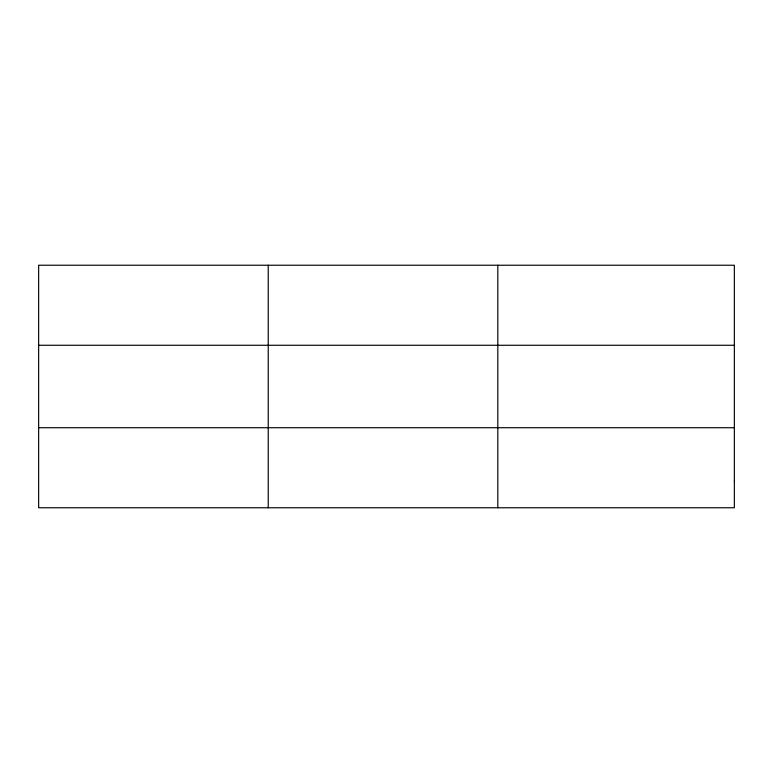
<?xml version="1.0" encoding="UTF-8"?>
<svg xmlns="http://www.w3.org/2000/svg" width="773" height="773" viewBox="0 0 773 773"><rect width="100%" height="100%" fill="white"/><g stroke="black" fill="none" stroke-linecap="round" stroke-linejoin="round"><path stroke-width="1.16" d="M268.231 265.236L268.231 507.764M497.812 265.236L497.812 507.764M38.65 345.27L734.35 345.27M38.65 427.73L734.35 427.73M734.35 481.086L734.35 507.764L38.65 507.764L38.65 265.236L734.35 265.236L734.35 481.086"/></g></svg>
